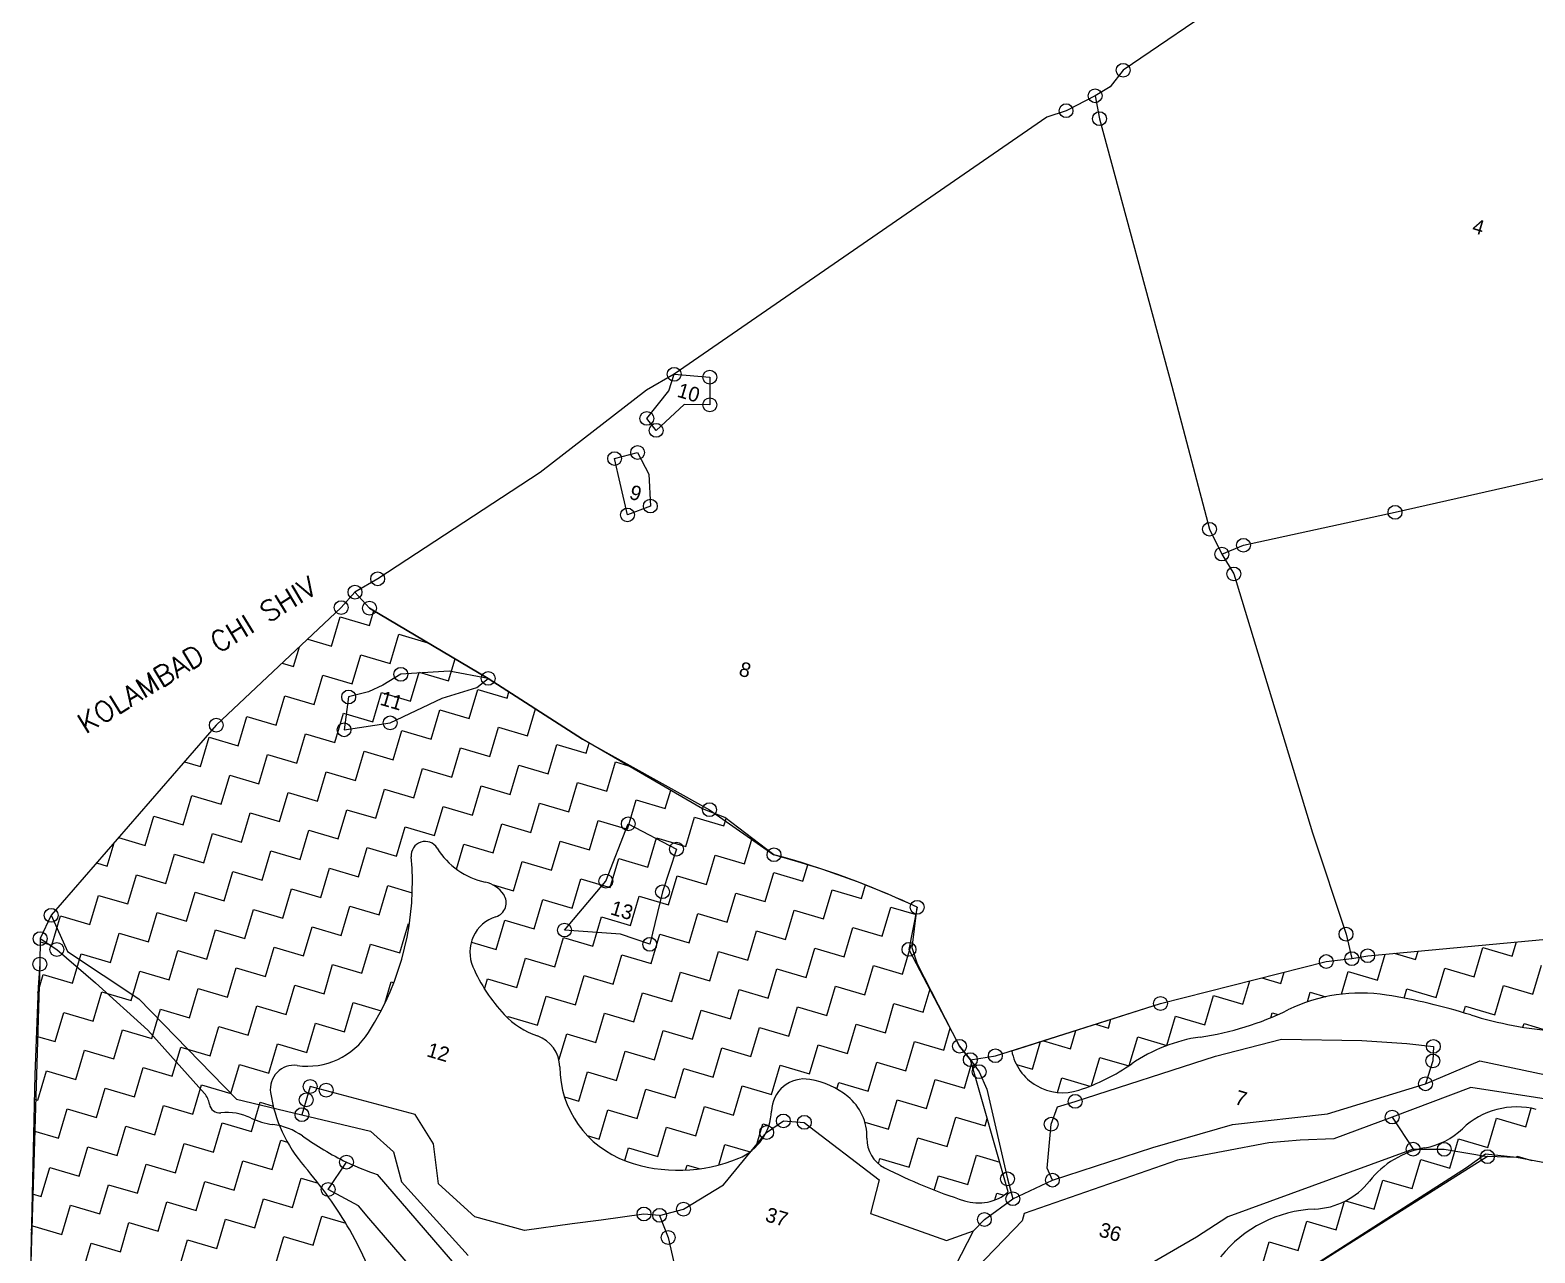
# Model space of a CAD drawing. Header units: metres. Extents: x 336276 to 340650, y 1777300 to 1780712.
# Drawn here: x 337047 to 338008, y 1778746 to 1779527 of the extents above; entities that cross this region are included whole.
import ezdxf
from ezdxf.enums import TextEntityAlignment as Align

# ---------------------------------------------------------------- set-up
doc = ezdxf.new("R2010")
doc.units = ezdxf.units.M
for name, color, linetype in [('POLY_HATCH', 12, 'Continuous'), ('POLY_PARCEL', 6, 'Continuous'), ('POLY_WATER', 4, 'Continuous'), ('TEXT_MAPOUT', 7, 'Continuous'), ('TEXT_PARCEL', 7, 'Continuous'), ('V_BOUND_LINE', 7, 'Continuous')]:
    doc.layers.add(name, color=color, linetype=linetype)
doc.styles.get("Standard").update_dxf_attribs({"font": 'simplex.shx'})
doc.styles.add('TEXT_MAP', font='', dxfattribs={"height": 0.25})
doc.styles.get('TEXT_MAP').set_extended_font_data('Kruti Dev 050')

msp = doc.modelspace()

# ---------------------------------------------------------------- linework, layer by layer
for centre in [(337745.34, 1779501.33), (337727.44, 1779485.06), (337708.92, 1779475.52), (337730.24, 1779470.42), (337458.68, 1779307.21), (337481.41, 1779305.41), (337481.48, 1779287.74), (337441.21, 1779279.06), (337447.19, 1779271.41), (337435.35, 1779257.26), (337420.65, 1779253.37), (337443.49, 1779223.08), (337918.96, 1779219.09), (337428.85, 1779217.41), (337800.54, 1779208.26), (337808.35, 1779192.42), (337822.15, 1779198.05), (337269.38, 1779176.66), (337816.05, 1779179.74), (337254.9, 1779168.06), (337246.1, 1779158.24), (337264.18, 1779157.9), (337284.14, 1779115.64), (337339.97, 1779113.05), (337250.84, 1779101.17), (337277.34, 1779084.61), (337166.32, 1779083.19), (337247.92, 1779080.25), (337481.25, 1779029.21), (337429.38, 1779020.2), (337460.21, 1779004.05), (337522.43, 1779000.45), (337415.03, 1778983.61), (337451.28, 1778976.83), (337060.93, 1778961.77), (337613.87, 1778966.88), (337388.63, 1778952.34), (337887.66, 1778949.76), (337053.9, 1778946.86), (337443.09, 1778943.25), (337053.67, 1778930.59), (337064.51, 1778939.95), (337608.62, 1778940.02), (337875.05, 1778932.22), (337891.35, 1778934.1), (337901.5, 1778935.96), (337769.21, 1778905.42), (337640.93, 1778878.14), (337943.43, 1778878.06), (337647.81, 1778869.59), (337663.76, 1778872.1), (337943.13, 1778868.78), (337653.48, 1778861.91), (337938.42, 1778854.22), (337226.24, 1778852.46), (337236.49, 1778850.13), (337221.02, 1778834.46), (337223.77, 1778843.93), (337714.73, 1778842.97), (337528.4, 1778830.48), (337541.8, 1778829.57), (337699.4, 1778828.37), (337917.16, 1778832.94), (337517.74, 1778823.06), (337930.49, 1778812.45), (337950.39, 1778812.37), (337977.94, 1778807.66), (337249.5, 1778804.19), (337237.77, 1778786.67), (337671.53, 1778793.45), (337700.18, 1778792.7), (337674.92, 1778780.8), (337439.41, 1778771.04), (337449.39, 1778770.2), (337464.67, 1778774.14), (337656.77, 1778767.55), (337454.86, 1778756.04)]:
    msp.add_circle(centre, 4.42)
at = {"layer": 'POLY_HATCH'}
for p, q in [((337254.9, 1779168.06), (337246.1, 1779158.24)), ((337264.18, 1779157.9), (337254.9, 1779168.06)), ((337246.1, 1779158.24), (337166.32, 1779083.19)), ((337339.97, 1779113.05), (337264.18, 1779157.9)), ((337400.18, 1779074.25), (337339.97, 1779113.05)), ((337166.32, 1779083.19), (337060.93, 1778961.77)), ((337476.83, 1779029.86), (337400.18, 1779074.25)), ((337491.08, 1779024.2), (337476.83, 1779029.86)), ((337522.43, 1779000.45), (337491.08, 1779024.2)), ((337537.74, 1778995.92), (337522.43, 1779000.45)), ((337610.58, 1778941.09), (337613.87, 1778966.88)), ((337060.93, 1778961.77), (337053.9, 1778946.86)), ((337053.9, 1778946.86), (337053.67, 1778930.59)), ((337901.5, 1778935.96), (338051.94, 1778950.02)), ((337614.01, 1778930.67), (337610.58, 1778941.09)), ((337891.35, 1778934.1), (337901.5, 1778935.96)), ((337053.67, 1778930.59), (337052.59, 1778915.88)), ((337640.93, 1778878.14), (337614.01, 1778930.67)), ((337769.21, 1778905.42), (337875.05, 1778932.22)), ((337875.05, 1778932.22), (337891.35, 1778934.1)), ((337052.59, 1778915.88), (337050.4, 1778859.88)), ((337674.19, 1778875.27), (337769.21, 1778905.42)), ((337647.81, 1778869.59), (337640.93, 1778878.14)), ((337672.03, 1778785.1), (337647.81, 1778869.59)), ((337050.4, 1778859.88), (337047.45, 1778726.15)), ((337964.58, 1778800.5), (337824.85, 1778711.19)), ((337976.69, 1778809.33), (337964.58, 1778800.5)), ((337996.5, 1778807.11), (337976.69, 1778809.33)), ((338021.1, 1778802.37), (337996.5, 1778807.11))]:
    msp.add_line(p, q, dxfattribs=at)
at = {"layer": 'POLY_HATCH', "linetype": 'Continuous'}
for p, q in [((337264.11, 1779146.85), (337266.9, 1779156.29)), ((337239.89, 1779133.69), (337245.42, 1779152.38)), ((337245.42, 1779152.38), (337264.11, 1779146.85)), ((337224.76, 1779138.17), (337239.89, 1779133.69)), ((337277.26, 1779122.63), (337282.79, 1779141.32)), ((337282.79, 1779141.32), (337301.47, 1779135.78)), ((337215.68, 1779120.54), (337219.41, 1779133.13)), ((337253.05, 1779109.48), (337258.58, 1779128.16)), ((337258.58, 1779128.16), (337277.26, 1779122.63)), ((337301.47, 1779135.78), (337301.49, 1779135.83)), ((337208.33, 1779122.72), (337215.68, 1779120.54)), ((337314.63, 1779111.57), (337318.78, 1779125.59)), ((337228.83, 1779096.33), (337234.36, 1779115.01)), ((337234.36, 1779115.01), (337253.05, 1779109.48)), ((337290.41, 1779098.42), (337295.94, 1779117.1)), ((337295.94, 1779117.1), (337314.63, 1779111.57)), ((337204.62, 1779083.17), (337210.15, 1779101.86)), ((337210.15, 1779101.86), (337228.83, 1779096.33)), ((337266.2, 1779085.27), (337271.73, 1779103.95)), ((337271.73, 1779103.95), (337290.41, 1779098.42)), ((337327.78, 1779087.36), (337333.31, 1779106.04)), ((337333.31, 1779106.04), (337351.99, 1779100.51)), ((337351.99, 1779100.51), (337353.18, 1779104.53)), ((337180.41, 1779070.02), (337185.94, 1779088.71)), ((337185.94, 1779088.71), (337204.62, 1779083.17)), ((337241.99, 1779072.11), (337247.52, 1779090.8)), ((337247.52, 1779090.8), (337266.2, 1779085.27)), ((337303.56, 1779074.21), (337309.1, 1779092.89)), ((337309.1, 1779092.89), (337327.78, 1779087.36)), ((337365.14, 1779076.3), (337370.25, 1779093.54)), ((337279.35, 1779061.05), (337284.88, 1779079.74)), ((337284.88, 1779079.74), (337303.56, 1779074.21)), ((337340.93, 1779063.15), (337346.46, 1779081.83)), ((337346.46, 1779081.83), (337365.14, 1779076.3)), ((337156.19, 1779056.87), (337161.72, 1779075.55)), ((337161.72, 1779075.55), (337180.41, 1779070.02)), ((337217.77, 1779058.96), (337223.3, 1779077.64)), ((337223.3, 1779077.64), (337241.99, 1779072.11)), ((337378.3, 1779052.08), (337383.83, 1779070.77)), ((337383.83, 1779070.77), (337402.51, 1779065.24)), ((337402.51, 1779065.24), (337404.45, 1779071.78)), ((337146.07, 1779059.87), (337156.19, 1779056.87)), ((337193.56, 1779045.81), (337199.09, 1779064.49)), ((337199.09, 1779064.49), (337217.77, 1779058.96)), ((337255.14, 1779047.9), (337260.67, 1779066.58)), ((337260.67, 1779066.58), (337279.35, 1779061.05)), ((337316.72, 1779049.99), (337322.25, 1779068.68)), ((337322.25, 1779068.68), (337340.93, 1779063.15)), ((337169.35, 1779032.66), (337174.88, 1779051.34)), ((337174.88, 1779051.34), (337193.56, 1779045.81)), ((337230.93, 1779034.75), (337236.46, 1779053.43)), ((337236.46, 1779053.43), (337255.14, 1779047.9)), ((337292.5, 1779036.84), (337298.03, 1779055.52)), ((337298.03, 1779055.52), (337316.72, 1779049.99)), ((337354.08, 1779038.93), (337359.61, 1779057.61)), ((337359.61, 1779057.61), (337378.3, 1779052.08)), ((337415.66, 1779041.02), (337421.19, 1779059.71)), ((337421.19, 1779059.71), (337429.58, 1779057.22)), ((337268.29, 1779023.69), (337273.82, 1779042.37)), ((337273.82, 1779042.37), (337292.5, 1779036.84)), ((337329.87, 1779025.78), (337335.4, 1779044.46)), ((337335.4, 1779044.46), (337354.08, 1779038.93)), ((337391.45, 1779027.87), (337396.98, 1779046.55)), ((337396.98, 1779046.55), (337415.66, 1779041.02)), ((337453.03, 1779029.96), (337456.48, 1779041.64)), ((337145.13, 1779019.5), (337150.66, 1779038.19)), ((337150.66, 1779038.19), (337169.35, 1779032.66)), ((337206.71, 1779021.6), (337212.24, 1779040.28)), ((337212.24, 1779040.28), (337230.93, 1779034.75)), ((337305.66, 1779012.63), (337311.19, 1779031.31)), ((337311.19, 1779031.31), (337329.87, 1779025.78)), ((337367.24, 1779014.72), (337372.77, 1779033.4)), ((337372.77, 1779033.4), (337391.45, 1779027.87)), ((337428.81, 1779016.81), (337434.34, 1779035.49)), ((337434.34, 1779035.49), (337453.03, 1779029.96)), ((337120.92, 1779006.35), (337126.45, 1779025.03)), ((337126.45, 1779025.03), (337145.13, 1779019.5)), ((337182.5, 1779008.44), (337188.03, 1779027.13)), ((337188.03, 1779027.13), (337206.71, 1779021.6)), ((337244.08, 1779010.54), (337249.61, 1779029.22)), ((337249.61, 1779029.22), (337268.29, 1779023.69)), ((337404.6, 1779003.66), (337410.13, 1779022.34)), ((337410.13, 1779022.34), (337428.81, 1779016.81)), ((337466.18, 1779005.75), (337471.71, 1779024.43)), ((337471.71, 1779024.43), (337490.39, 1779018.9)), ((337490.39, 1779018.9), (337491.8, 1779023.65)), ((337158.29, 1778995.29), (337163.82, 1779013.97)), ((337163.82, 1779013.97), (337182.5, 1779008.44)), ((337219.86, 1778997.38), (337225.39, 1779016.07)), ((337225.39, 1779016.07), (337244.08, 1779010.54)), ((337281.44, 1778999.47), (337286.97, 1779018.16)), ((337286.97, 1779018.16), (337305.66, 1779012.63)), ((337343.02, 1779001.57), (337348.55, 1779020.25)), ((337348.55, 1779020.25), (337367.24, 1779014.72)), ((337096.71, 1778993.2), (337101.1, 1779008.05)), ((337103.98, 1779011.37), (337120.92, 1779006.35)), ((337195.65, 1778984.23), (337201.18, 1779002.91)), ((337201.18, 1779002.91), (337219.86, 1778997.38)), ((337257.23, 1778986.32), (337262.76, 1779005.01)), ((337262.76, 1779005.01), (337281.44, 1778999.47)), ((337319.65, 1778991.25), (337324.34, 1779007.1)), ((337324.34, 1779007.1), (337343.02, 1779001.57)), ((337380.39, 1778990.51), (337385.92, 1779009.19)), ((337385.92, 1779009.19), (337404.6, 1779003.66)), ((337441.97, 1778992.6), (337447.5, 1779011.28)), ((337447.5, 1779011.28), (337466.18, 1779005.75)), ((337503.55, 1778994.69), (337508.4, 1779011.08)), ((337089.95, 1778995.2), (337096.71, 1778993.2)), ((337134.07, 1778982.14), (337139.6, 1779000.82)), ((337139.6, 1779000.82), (337158.29, 1778995.29)), ((337356.17, 1778977.35), (337361.7, 1778996.04)), ((337361.7, 1778996.04), (337380.39, 1778990.51)), ((337417.75, 1778979.44), (337423.28, 1778998.13)), ((337423.28, 1778998.13), (337441.97, 1778992.6)), ((337479.33, 1778981.54), (337484.86, 1779000.22)), ((337484.86, 1779000.22), (337503.55, 1778994.69)), ((337540.91, 1778983.63), (337543.99, 1778994.03)), ((337109.86, 1778968.99), (337115.39, 1778987.67)), ((337115.39, 1778987.67), (337134.07, 1778982.14)), ((337171.44, 1778971.08), (337176.97, 1778989.76)), ((337176.97, 1778989.76), (337195.65, 1778984.23)), ((337233.02, 1778973.17), (337238.55, 1778991.85)), ((337238.55, 1778991.85), (337257.23, 1778986.32)), ((337393.54, 1778966.29), (337399.07, 1778984.98)), ((337399.07, 1778984.98), (337417.75, 1778979.44)), ((337455.12, 1778968.38), (337460.65, 1778987.07)), ((337460.65, 1778987.07), (337479.33, 1778981.54)), ((337516.7, 1778970.48), (337522.23, 1778989.16)), ((337522.23, 1778989.16), (337540.91, 1778983.63)), ((337085.65, 1778955.83), (337091.18, 1778974.52)), ((337091.18, 1778974.52), (337109.86, 1778968.99)), ((337147.22, 1778957.93), (337152.76, 1778976.61)), ((337152.76, 1778976.61), (337171.44, 1778971.08)), ((337208.8, 1778960.02), (337214.33, 1778978.7)), ((337214.33, 1778978.7), (337233.02, 1778973.17)), ((337270.38, 1778962.11), (337275.91, 1778980.79)), ((337275.91, 1778980.79), (337291.48, 1778976.18)), ((337342.5, 1778981.4), (337356.17, 1778977.35)), ((337430.91, 1778955.23), (337436.44, 1778973.91)), ((337436.44, 1778973.91), (337455.12, 1778968.38)), ((337492.48, 1778957.32), (337498.01, 1778976.01)), ((337498.01, 1778976.01), (337516.7, 1778970.48)), ((337554.06, 1778959.42), (337559.59, 1778978.1)), ((337559.59, 1778978.1), (337578.28, 1778972.57)), ((337578.28, 1778972.57), (337580.81, 1778981.14)), ((337184.59, 1778946.86), (337190.12, 1778965.55)), ((337190.12, 1778965.55), (337208.8, 1778960.02)), ((337246.17, 1778948.96), (337251.7, 1778967.64)), ((337251.7, 1778967.64), (337270.38, 1778962.11)), ((337369.33, 1778953.14), (337374.86, 1778971.82)), ((337374.86, 1778971.82), (337393.54, 1778966.29)), ((337529.85, 1778946.26), (337535.38, 1778964.95)), ((337535.38, 1778964.95), (337554.06, 1778959.42)), ((337591.43, 1778948.35), (337596.96, 1778967.04)), ((337596.96, 1778967.04), (337613.27, 1778962.21)), ((337061.43, 1778942.68), (337066.96, 1778961.36)), ((337066.96, 1778961.36), (337085.65, 1778955.83)), ((337123.01, 1778944.77), (337128.54, 1778963.46)), ((337128.54, 1778963.46), (337147.22, 1778957.93)), ((337221.96, 1778935.8), (337227.49, 1778954.49)), ((337227.49, 1778954.49), (337246.17, 1778948.96)), ((337283.53, 1778937.9), (337289.07, 1778956.58)), ((337289.07, 1778956.58), (337289.65, 1778956.41)), ((337345.11, 1778939.99), (337350.64, 1778958.67)), ((337350.64, 1778958.67), (337369.33, 1778953.14)), ((337406.69, 1778942.08), (337412.22, 1778960.76)), ((337412.22, 1778960.76), (337430.91, 1778955.23)), ((337468.27, 1778944.17), (337473.8, 1778962.85)), ((337473.8, 1778962.85), (337492.48, 1778957.32)), ((337053.88, 1778944.92), (337061.43, 1778942.68)), ((337098.8, 1778931.62), (337104.33, 1778950.3)), ((337104.33, 1778950.3), (337123.01, 1778944.77)), ((337160.38, 1778933.71), (337165.91, 1778952.4)), ((337165.91, 1778952.4), (337184.59, 1778946.86)), ((337329.19, 1778944.7), (337345.11, 1778939.99)), ((337382.48, 1778928.93), (337388.01, 1778947.61)), ((337388.01, 1778947.61), (337406.69, 1778942.08)), ((337444.06, 1778931.02), (337449.59, 1778949.7)), ((337449.59, 1778949.7), (337468.27, 1778944.17)), ((337505.64, 1778933.11), (337511.17, 1778951.79)), ((337511.17, 1778951.79), (337529.85, 1778946.26)), ((337567.22, 1778935.2), (337572.75, 1778953.88)), ((337572.75, 1778953.88), (337591.43, 1778948.35)), ((337993.68, 1778935.58), (337996.42, 1778944.83)), ((337074.59, 1778918.47), (337080.12, 1778937.15)), ((337080.12, 1778937.15), (337098.8, 1778931.62)), ((337136.16, 1778920.56), (337141.69, 1778939.24)), ((337141.69, 1778939.24), (337160.38, 1778933.71)), ((337197.74, 1778922.65), (337203.27, 1778941.33)), ((337203.27, 1778941.33), (337221.96, 1778935.8)), ((337259.32, 1778924.74), (337264.85, 1778943.43)), ((337264.85, 1778943.43), (337283.53, 1778937.9)), ((337419.84, 1778917.87), (337425.38, 1778936.55)), ((337425.38, 1778936.55), (337444.06, 1778931.02)), ((337481.42, 1778919.96), (337486.95, 1778938.64)), ((337486.95, 1778938.64), (337505.64, 1778933.11)), ((337543, 1778922.05), (337548.53, 1778940.73)), ((337548.53, 1778940.73), (337567.22, 1778935.2)), ((337604.58, 1778924.14), (337610.11, 1778942.82)), ((337610.11, 1778942.82), (337610.78, 1778942.63)), ((337907.76, 1778920.31), (337912.7, 1778937.01)), ((337918.32, 1778937.53), (337932.01, 1778933.48)), ((337932.01, 1778933.48), (337933.63, 1778938.96)), ((337969.43, 1778922.41), (337974.97, 1778941.11)), ((337974.97, 1778941.11), (337993.68, 1778935.58)), ((337111.95, 1778907.41), (337117.48, 1778926.09)), ((337117.48, 1778926.09), (337136.16, 1778920.56)), ((337173.53, 1778909.5), (337179.06, 1778928.18)), ((337179.06, 1778928.18), (337197.74, 1778922.65)), ((337235.11, 1778911.59), (337240.64, 1778930.27)), ((337240.64, 1778930.27), (337259.32, 1778924.74)), ((337358.27, 1778915.77), (337363.8, 1778934.46)), ((337363.8, 1778934.46), (337382.48, 1778928.93)), ((337457.21, 1778906.81), (337462.74, 1778925.49)), ((337462.74, 1778925.49), (337481.42, 1778919.96)), ((337518.79, 1778908.9), (337524.32, 1778927.58)), ((337524.32, 1778927.58), (337543, 1778922.05)), ((337580.37, 1778910.99), (337585.9, 1778929.67)), ((337585.9, 1778929.67), (337604.58, 1778924.14)), ((337846.1, 1778918.22), (337848.23, 1778925.43)), ((337884.78, 1778911.42), (337889.05, 1778925.85)), ((337889.05, 1778925.85), (337907.76, 1778920.31)), ((337945.18, 1778909.23), (337950.72, 1778927.94)), ((337950.72, 1778927.94), (337969.43, 1778922.41)), ((338006.85, 1778911.33), (338012.39, 1778930.04)), ((337052.45, 1778912.33), (337055.9, 1778924)), ((337055.9, 1778924), (337074.59, 1778918.47)), ((337210.9, 1778898.44), (337216.43, 1778917.12)), ((337216.43, 1778917.12), (337235.11, 1778911.59)), ((337273.96, 1778905.54), (337278, 1778919.21)), ((337278, 1778919.21), (337279.68, 1778918.72)), ((337337.63, 1778914.7), (337339.58, 1778921.3)), ((337339.58, 1778921.3), (337358.27, 1778915.77)), ((337395.63, 1778904.71), (337401.16, 1778923.4)), ((337401.16, 1778923.4), (337419.84, 1778917.87)), ((337556.15, 1778897.84), (337561.69, 1778916.52)), ((337561.69, 1778916.52), (337580.37, 1778910.99)), ((337821.85, 1778905.04), (337826.23, 1778919.86)), ((337833.95, 1778921.81), (337846.1, 1778918.22)), ((337982.6, 1778898.16), (337988.14, 1778916.87)), ((337988.14, 1778916.87), (338006.85, 1778911.33)), ((337087.74, 1778894.26), (337093.27, 1778912.94)), ((337093.27, 1778912.94), (337111.95, 1778907.41)), ((337149.32, 1778896.35), (337154.85, 1778915.03)), ((337154.85, 1778915.03), (337173.53, 1778909.5)), ((337371.42, 1778891.56), (337376.95, 1778910.24)), ((337376.95, 1778910.24), (337395.63, 1778904.71)), ((337433, 1778893.65), (337438.53, 1778912.34)), ((337438.53, 1778912.34), (337457.21, 1778906.81)), ((337494.58, 1778895.74), (337500.11, 1778914.43)), ((337500.11, 1778914.43), (337518.79, 1778908.9)), ((337617.73, 1778899.93), (337622.14, 1778914.81)), ((337797.6, 1778891.87), (337803.14, 1778910.58)), ((337803.14, 1778910.58), (337821.85, 1778905.04)), ((337862.97, 1778906.49), (337864.8, 1778912.68)), ((337864.8, 1778912.68), (337874.7, 1778909.75)), ((337924.72, 1778908.86), (337926.47, 1778914.77)), ((337926.47, 1778914.77), (337945.18, 1778909.23)), ((337063.52, 1778881.1), (337069.05, 1778899.79)), ((337069.05, 1778899.79), (337087.74, 1778894.26)), ((337125.1, 1778883.19), (337130.63, 1778901.88)), ((337130.63, 1778901.88), (337149.32, 1778896.35)), ((337186.68, 1778885.29), (337192.21, 1778903.97)), ((337192.21, 1778903.97), (337210.9, 1778898.44)), ((337248.26, 1778887.38), (337253.79, 1778906.06)), ((337253.79, 1778906.06), (337271.58, 1778900.8)), ((337352.46, 1778896.18), (337352.74, 1778897.09)), ((337352.74, 1778897.09), (337371.42, 1778891.56)), ((337408.78, 1778880.5), (337414.31, 1778899.18)), ((337414.31, 1778899.18), (337433, 1778893.65)), ((337470.36, 1778882.59), (337475.89, 1778901.28)), ((337475.89, 1778901.28), (337494.58, 1778895.74)), ((337531.94, 1778884.68), (337537.47, 1778903.37)), ((337537.47, 1778903.37), (337556.15, 1778897.84)), ((337593.52, 1778886.78), (337599.05, 1778905.46)), ((337599.05, 1778905.46), (337617.73, 1778899.93)), ((337773.35, 1778878.7), (337778.89, 1778897.41)), ((337778.89, 1778897.41), (337797.6, 1778891.87)), ((337839.64, 1778896.41), (337840.56, 1778899.51)), ((337840.56, 1778899.51), (337844.29, 1778898.4)), ((337962.67, 1778899.59), (337963.89, 1778903.7)), ((337963.89, 1778903.7), (337982.6, 1778898.16)), ((337100.89, 1778870.04), (337106.42, 1778888.72)), ((337106.42, 1778888.72), (337125.1, 1778883.19)), ((337162.47, 1778872.13), (337168, 1778890.82)), ((337168, 1778890.82), (337186.68, 1778885.29)), ((337224.05, 1778874.23), (337229.58, 1778892.91)), ((337229.58, 1778892.91), (337248.26, 1778887.38)), ((337446.15, 1778869.44), (337451.68, 1778888.12)), ((337451.68, 1778888.12), (337470.36, 1778882.59)), ((337507.73, 1778871.53), (337513.26, 1778890.21)), ((337513.26, 1778890.21), (337531.94, 1778884.68)), ((337569.31, 1778873.62), (337574.84, 1778892.31)), ((337574.84, 1778892.31), (337593.52, 1778886.78)), ((337630.89, 1778875.71), (337635.02, 1778889.68)), ((337711.69, 1778876.61), (337715.13, 1778888.26)), ((337727.65, 1778892.23), (337735.93, 1778889.78)), ((337735.93, 1778889.78), (337737.59, 1778895.38)), ((338000.63, 1778890.32), (338001.31, 1778892.62)), ((338001.31, 1778892.62), (338015.49, 1778888.42)), ((337051.37, 1778884.7), (337063.52, 1778881.1)), ((337138.26, 1778858.98), (337143.79, 1778877.66)), ((337143.79, 1778877.66), (337162.47, 1778872.13)), ((337199.83, 1778861.07), (337205.37, 1778879.76)), ((337205.37, 1778879.76), (337224.05, 1778874.23)), ((337385.14, 1778869.28), (337390.1, 1778886.03)), ((337390.1, 1778886.03), (337408.78, 1778880.5)), ((337545.09, 1778860.47), (337550.62, 1778879.15)), ((337550.62, 1778879.15), (337569.31, 1778873.62)), ((337606.67, 1778862.56), (337612.2, 1778881.25)), ((337612.2, 1778881.25), (337630.89, 1778875.71)), ((337687.44, 1778863.44), (337692.68, 1778881.13)), ((337694.47, 1778881.7), (337711.69, 1778876.61)), ((337749.17, 1778865.77), (337754.64, 1778884.24)), ((337754.64, 1778884.24), (337773.35, 1778878.7)), ((337076.68, 1778856.89), (337082.21, 1778875.57)), ((337082.21, 1778875.57), (337100.89, 1778870.04)), ((337421.94, 1778856.29), (337427.47, 1778874.97)), ((337427.47, 1778874.97), (337446.15, 1778869.44)), ((337483.52, 1778858.38), (337489.05, 1778877.06)), ((337489.05, 1778877.06), (337507.73, 1778871.53)), ((337582.46, 1778849.41), (337587.99, 1778868.09)), ((337587.99, 1778868.09), (337606.67, 1778862.56)), ((337725.05, 1778853.02), (337730.4, 1778871.07)), ((337730.4, 1778871.07), (337748.91, 1778865.59)), ((337052.46, 1778843.74), (337057.99, 1778862.42)), ((337057.99, 1778862.42), (337076.68, 1778856.89)), ((337114.04, 1778845.83), (337119.57, 1778864.51)), ((337119.57, 1778864.51), (337138.26, 1778858.98)), ((337175.62, 1778847.92), (337181.15, 1778866.6)), ((337181.15, 1778866.6), (337199.83, 1778861.07)), ((337397.72, 1778843.13), (337403.25, 1778861.82)), ((337403.25, 1778861.82), (337421.94, 1778856.29)), ((337459.3, 1778845.23), (337464.83, 1778863.91)), ((337464.83, 1778863.91), (337483.52, 1778858.38)), ((337520.88, 1778847.32), (337526.41, 1778866)), ((337526.41, 1778866), (337545.09, 1778860.47)), ((337644.04, 1778851.5), (337648.59, 1778866.88)), ((337677.24, 1778866.45), (337687.44, 1778863.44)), ((337089.83, 1778832.68), (337095.36, 1778851.36)), ((337095.36, 1778851.36), (337114.04, 1778845.83)), ((337151.41, 1778834.77), (337156.94, 1778853.45)), ((337156.94, 1778853.45), (337175.62, 1778847.92)), ((337435.09, 1778832.07), (337440.62, 1778850.76)), ((337440.62, 1778850.76), (337459.3, 1778845.23)), ((337496.67, 1778834.17), (337502.2, 1778852.85)), ((337502.2, 1778852.85), (337520.88, 1778847.32)), ((337562.58, 1778850.91), (337563.78, 1778854.94)), ((337563.78, 1778854.94), (337582.46, 1778849.41)), ((337619.83, 1778838.35), (337625.36, 1778857.03)), ((337625.36, 1778857.03), (337644.04, 1778851.5)), ((337703.4, 1778848.62), (337706.15, 1778857.9)), ((337706.15, 1778857.9), (337724.01, 1778852.61)), ((337050.06, 1778844.45), (337052.46, 1778843.74)), ((337127.2, 1778821.62), (337132.73, 1778840.3)), ((337132.73, 1778840.3), (337151.41, 1778834.77)), ((337188.77, 1778823.71), (337194.3, 1778842.39)), ((337194.3, 1778842.39), (337202.69, 1778839.91)), ((337388.67, 1778845.81), (337397.72, 1778843.13)), ((337472.45, 1778821.01), (337477.99, 1778839.7)), ((337477.99, 1778839.7), (337496.67, 1778834.17)), ((337595.61, 1778825.2), (337601.14, 1778843.88)), ((337601.14, 1778843.88), (337619.83, 1778838.35)), ((337065.62, 1778819.52), (337071.15, 1778838.21)), ((337071.15, 1778838.21), (337089.83, 1778832.68)), ((337164.56, 1778810.55), (337170.09, 1778829.24)), ((337170.09, 1778829.24), (337188.77, 1778823.71)), ((337410.88, 1778818.92), (337416.41, 1778837.6)), ((337416.41, 1778837.6), (337435.09, 1778832.07)), ((337580.49, 1778829.67), (337595.61, 1778825.2)), ((337632.98, 1778814.14), (337638.51, 1778832.82)), ((337638.51, 1778832.82), (337657.19, 1778827.29)), ((337657.19, 1778827.29), (337658.59, 1778832.01)), ((337978.24, 1778813.53), (337983.77, 1778832.22)), ((337983.77, 1778832.22), (338002.45, 1778826.69)), ((338002.45, 1778826.69), (338005.96, 1778838.55)), ((337049.62, 1778824.26), (337065.62, 1778819.52)), ((337102.98, 1778808.46), (337108.51, 1778827.15)), ((337108.51, 1778827.15), (337127.2, 1778821.62)), ((337403.18, 1778821.2), (337410.88, 1778818.92)), ((337448.24, 1778807.86), (337453.77, 1778826.54)), ((337453.77, 1778826.54), (337472.45, 1778821.01)), ((337511.06, 1778814.15), (337515.35, 1778828.64)), ((337515.35, 1778828.64), (337519.14, 1778827.51)), ((337608.76, 1778800.98), (337614.3, 1778819.67)), ((337614.3, 1778819.67), (337632.98, 1778814.14)), ((337078.77, 1778795.31), (337084.3, 1778813.99)), ((337084.3, 1778813.99), (337102.98, 1778808.46)), ((337140.35, 1778797.4), (337145.88, 1778816.09)), ((337145.88, 1778816.09), (337164.56, 1778810.55)), ((337201.93, 1778799.49), (337207.46, 1778818.18)), ((337207.46, 1778818.18), (337211.77, 1778816.9)), ((337427.13, 1778805.2), (337429.56, 1778813.39)), ((337429.56, 1778813.39), (337448.24, 1778807.86)), ((337487.23, 1778802.27), (337491.14, 1778815.48)), ((337491.14, 1778815.48), (337507.16, 1778810.74)), ((337954.02, 1778800.38), (337959.55, 1778819.06)), ((337959.55, 1778819.06), (337978.24, 1778813.53)), ((337054.56, 1778782.16), (337060.09, 1778800.84)), ((337060.09, 1778800.84), (337078.77, 1778795.31)), ((337116.13, 1778784.25), (337121.66, 1778802.93)), ((337121.66, 1778802.93), (337140.35, 1778797.4)), ((337177.71, 1778786.34), (337183.24, 1778805.02)), ((337183.24, 1778805.02), (337201.93, 1778799.49)), ((337465.94, 1778799.02), (337466.92, 1778802.33)), ((337466.92, 1778802.33), (337475.27, 1778799.86)), ((337589.09, 1778803.16), (337590.08, 1778806.51)), ((337590.08, 1778806.51), (337608.76, 1778800.98)), ((337646.13, 1778789.92), (337651.66, 1778808.61)), ((337651.66, 1778808.61), (337666.56, 1778804.2)), ((337929.81, 1778787.23), (337935.34, 1778805.91)), ((337935.34, 1778805.91), (337954.02, 1778800.38)), ((337996.65, 1778807.09), (337996.92, 1778808)), ((337996.92, 1778808), (338006.34, 1778805.21)), ((337153.5, 1778773.19), (337159.03, 1778791.87)), ((337159.03, 1778791.87), (337177.71, 1778786.34)), ((337215.08, 1778775.28), (337220.61, 1778793.96)), ((337220.61, 1778793.96), (337231.34, 1778790.79)), ((337624.75, 1778786.35), (337627.45, 1778795.45)), ((337627.45, 1778795.45), (337646.13, 1778789.92)), ((337905.6, 1778774.08), (337911.13, 1778792.76)), ((337911.13, 1778792.76), (337929.81, 1778787.23)), ((337048.73, 1778783.88), (337054.56, 1778782.16)), ((337091.92, 1778771.1), (337097.45, 1778789.78)), ((337097.45, 1778789.78), (337116.13, 1778784.25)), ((337663.54, 1778780.1), (337664.81, 1778784.39)), ((337664.81, 1778784.39), (337669.31, 1778783.06)), ((337067.71, 1778757.95), (337073.24, 1778776.63)), ((337073.24, 1778776.63), (337091.92, 1778771.1)), ((337129.29, 1778760.04), (337134.82, 1778778.72)), ((337134.82, 1778778.72), (337153.5, 1778773.19)), ((337190.87, 1778762.13), (337196.4, 1778780.81)), ((337196.4, 1778780.81), (337215.08, 1778775.28)), ((337881.38, 1778760.92), (337886.78, 1778779.15)), ((337887.39, 1778779.47), (337905.6, 1778774.08)), ((337048.22, 1778760.74), (337049.03, 1778763.48)), ((337049.03, 1778763.48), (337067.71, 1778757.95)), ((337105.07, 1778746.88), (337110.6, 1778765.57)), ((337110.6, 1778765.57), (337129.29, 1778760.04)), ((337166.65, 1778748.98), (337172.18, 1778767.66)), ((337172.18, 1778767.66), (337190.87, 1778762.13)), ((337228.23, 1778751.07), (337233.76, 1778769.75)), ((337233.76, 1778769.75), (337248.96, 1778765.25)), ((337857.17, 1778747.77), (337862.7, 1778766.45)), ((337862.7, 1778766.45), (337881.38, 1778760.92)), ((337080.86, 1778733.73), (337086.39, 1778752.41)), ((337086.39, 1778752.41), (337105.07, 1778746.88)), ((337142.44, 1778735.82), (337147.97, 1778754.51)), ((337147.97, 1778754.51), (337166.65, 1778748.98)), ((337204.02, 1778737.92), (337209.55, 1778756.6)), ((337209.55, 1778756.6), (337228.23, 1778751.07)), ((337832.96, 1778734.62), (337838.49, 1778753.3)), ((337838.49, 1778753.3), (337857.17, 1778747.77))]:
    msp.add_line(p, q, dxfattribs=at)
at = {"layer": 'POLY_HATCH'}
for centre, radius, start, end in [((337299.72, 1778999.99), 8.93, 31.58723, 185.35348), ((337348.07, 1779029.72), 47.83, 211.58723, 257.9195), ((337114.38, 1778982.62), 177.21, 327.32859, 5.35348), ((337386.8, 1778485.99), 531.8, 64.72358, 73.51053), ((337334.08, 1778964.35), 19.02, 34.08975, 77.9195), ((337342.1, 1778969.78), 9.33, 287.4723, 34.08975), ((337352.03, 1778938.23), 23.75, 107.4723, 203.26935), ((337426.12, 1778970.09), 104.39, 203.26935, 223.34655), ((337896.96, 1778806.99), 105.14, 80.91689, 116.1536), ((337853.41, 1778534.59), 381, 72.60032, 80.91689), ((337388.72, 1778934.79), 52.97, 223.34655, 250.93249), ((337767.71, 1779070.19), 188.08, 278.18439, 296.1536), ((338037.96, 1779123.5), 236.15, 252.60032, 266.08587), ((337224.18, 1778912.21), 46.78, 262.37326, 327.32859), ((337364.52, 1778864.78), 21.1, 0.40496, 70.93249), ((337809.06, 1778782.69), 102.38, 98.18439, 124.65455), ((337706.73, 1778881.6), 33.15, 191.01122, 288.25544), ((337215.96, 1778850.83), 15.15, 82.37326, 188.44593), ((337450.01, 1778865.38), 64.39, 180.40496, 250.05654), ((337675.73, 1778975.57), 132.1, 288.25544, 304.65455), ((337293.08, 1778862.28), 93.12, 188.44593, 220.86717), ((337541.92, 1778836.1), 21.18, 80.76865, 178.09698), ((337537.04, 1778806.08), 51.59, 50.8785, 80.76865), ((337548.73, 1778820.46), 33.07, 358.32004, 50.8785), ((337996.73, 1778789), 50.4, 75.73321, 133.56988), ((337486.8, 1778837.94), 33.97, 292.71675, 358.09698), ((337929.56, 1778859.6), 47.05, 280.28647, 313.56988), ((337602.32, 1778818.88), 20.55, 178.32004, 242.91028), ((337948.35, 1778756.07), 58.17, 100.28647, 141.7335), ((337020.68, 1778626.59), 267.09, 30.18246, 40.86717), ((337461.76, 1778897.75), 98.82, 250.05654, 292.71675), ((337747.08, 1779101.89), 338.42, 242.91028, 252.26179), ((337865.68, 1778821.28), 47.11, 272.38035, 321.7335), ((337652.98, 1778807.72), 29.57, 252.26179, 310.1116), ((337871.01, 1778693.2), 81.08, 92.38035, 141.47601), ((337080.45, 1778661.35), 197.95, 356.72151, 30.18246)]:
    msp.add_arc(centre, radius, start, end, dxfattribs=at)
at = {"layer": 'POLY_PARCEL'}
for p, q in [((337727.44, 1779485.06), (337730.24, 1779470.42)), ((337730.24, 1779470.42), (337776.55, 1779299.63)), ((337455.26, 1779296.68), (337458.68, 1779307.21)), ((337458.68, 1779307.21), (337481.41, 1779305.41)), ((337481.41, 1779305.41), (337481.48, 1779287.74)), ((337441.21, 1779279.06), (337455.26, 1779296.68)), ((337776.55, 1779299.63), (337800.54, 1779208.26)), ((337465.03, 1779287.9), (337447.19, 1779271.41)), ((337481.48, 1779287.74), (337465.03, 1779287.9)), ((337447.19, 1779271.41), (337441.21, 1779279.06)), ((337420.65, 1779253.37), (337435.35, 1779257.26)), ((337424.23, 1779237.6), (337420.65, 1779253.37)), ((337435.35, 1779257.26), (337442.43, 1779243.39)), ((337918.96, 1779219.09), (338074.87, 1779254.49)), ((337442.43, 1779243.39), (337443.49, 1779223.08)), ((337428.85, 1779217.41), (337424.23, 1779237.6)), ((337443.49, 1779223.08), (337428.85, 1779217.41)), ((337822.15, 1779198.05), (337918.96, 1779219.09)), ((337800.54, 1779208.26), (337808.35, 1779192.42)), ((337808.35, 1779192.42), (337822.15, 1779198.05)), ((337808.35, 1779192.42), (337816.05, 1779179.74)), ((337816.05, 1779179.74), (337866.16, 1779014.38)), ((337254.9, 1779168.06), (337264.18, 1779157.9)), ((337264.18, 1779157.9), (337339.97, 1779113.05)), ((337314.98, 1779117.73), (337284.14, 1779115.64)), ((337339.97, 1779113.05), (337314.98, 1779117.73)), ((337272.59, 1779108.71), (337263.57, 1779104.48)), ((337284.14, 1779115.64), (337272.59, 1779108.71)), ((337332.63, 1779107.33), (337339.97, 1779113.05)), ((337339.97, 1779113.05), (337400.18, 1779074.25)), ((337250.84, 1779101.17), (337247.92, 1779080.25)), ((337263.57, 1779104.48), (337250.84, 1779101.17)), ((337277.34, 1779084.61), (337310.61, 1779100.47)), ((337310.61, 1779100.47), (337332.63, 1779107.33)), ((337247.92, 1779080.25), (337277.34, 1779084.61)), ((337400.18, 1779074.25), (337481.25, 1779029.21)), ((337481.25, 1779029.21), (337481.25, 1779029.21)), ((337481.25, 1779029.21), (337522.43, 1779000.45)), ((337415.03, 1778983.61), (337429.38, 1779020.2)), ((337429.38, 1779020.2), (337460.21, 1779004.05)), ((337866.16, 1779014.38), (337887.66, 1778949.76)), ((337460.21, 1779004.05), (337451.28, 1778976.83)), ((337522.43, 1779000.45), (337522.43, 1779000.45)), ((337388.63, 1778952.34), (337415.03, 1778983.61)), ((337451.28, 1778976.83), (337443.09, 1778943.25)), ((337613.87, 1778966.88), (337608.62, 1778940.02)), ((337424.33, 1778949.68), (337388.63, 1778952.34)), ((337443.09, 1778943.25), (337424.33, 1778949.68)), ((337887.66, 1778949.76), (337891.35, 1778934.1)), ((337901.5, 1778935.96), (338051.94, 1778950.02)), ((337608.62, 1778940.02), (337608.62, 1778940.02)), ((337608.62, 1778940.02), (337640.93, 1778878.14)), ((337891.35, 1778934.1), (337901.5, 1778935.96)), ((337769.21, 1778905.42), (337875.05, 1778932.22)), ((337875.05, 1778932.22), (337891.35, 1778934.1)), ((337663.76, 1778872.1), (337769.21, 1778905.42)), ((337640.93, 1778878.14), (337647.81, 1778869.59)), ((337804.4, 1778871.81), (337846.55, 1778882.71)), ((337846.55, 1778882.71), (337897.75, 1778881.82)), ((337897.75, 1778881.82), (337926.42, 1778879.83)), ((337926.42, 1778879.83), (337943.43, 1778878.06)), ((337943.43, 1778878.06), (337943.13, 1778868.78)), ((337647.81, 1778869.59), (337663.76, 1778872.1)), ((337647.81, 1778869.59), (337653.48, 1778861.91)), ((337714.73, 1778842.97), (337804.4, 1778871.81)), ((337943.13, 1778868.78), (337938.42, 1778854.22)), ((337653.48, 1778861.91), (337658.31, 1778850.71)), ((337226.24, 1778852.46), (337221.02, 1778834.46)), ((337293.22, 1778834.65), (337226.24, 1778852.46)), ((337226.24, 1778852.46), (337226.24, 1778852.46)), ((337226.24, 1778852.46), (337226.24, 1778852.46)), ((337658.31, 1778850.71), (337671.53, 1778793.45)), ((337699.4, 1778828.37), (337703.47, 1778839.38)), ((337703.47, 1778839.38), (337714.73, 1778842.97)), ((337305.01, 1778815.93), (337293.22, 1778834.65)), ((337517.74, 1778823.06), (337528.4, 1778830.48)), ((337528.4, 1778830.48), (337541.8, 1778829.57)), ((337541.8, 1778829.57), (337589.63, 1778792.97)), ((337917.16, 1778832.94), (337930.49, 1778812.45)), ((337490.13, 1778789.65), (337517.74, 1778823.06)), ((337696.78, 1778800.23), (337699.4, 1778828.37)), ((337308.29, 1778790.24), (337305.01, 1778815.93)), ((337930.49, 1778812.45), (337812.29, 1778769.16)), ((337930.49, 1778812.45), (337950.39, 1778812.37)), ((337950.39, 1778812.37), (337977.94, 1778807.66)), ((337237.77, 1778786.67), (337249.5, 1778804.19)), ((337977.94, 1778807.66), (337824.85, 1778711.19)), ((337996.5, 1778807.11), (337977.94, 1778807.66)), ((337977.94, 1778807.66), (337977.94, 1778807.66)), ((338021.1, 1778802.37), (337996.5, 1778807.11)), ((337589.63, 1778792.97), (337583.95, 1778771.4)), ((337589.63, 1778792.97), (337589.63, 1778792.97)), ((337671.53, 1778793.45), (337674.92, 1778780.8)), ((337700.18, 1778792.7), (337696.78, 1778800.23)), ((337257.12, 1778776.27), (337237.77, 1778786.67)), ((337331.44, 1778769.21), (337308.29, 1778790.24)), ((337464.67, 1778774.14), (337490.13, 1778789.65)), ((337490.13, 1778789.65), (337490.13, 1778789.65)), ((337490.13, 1778789.65), (337490.13, 1778789.65)), ((337263.81, 1778768.47), (337257.12, 1778776.27)), ((337449.39, 1778770.2), (337464.67, 1778774.14)), ((337327, 1778695.1), (337263.81, 1778768.47)), ((337363.17, 1778760.48), (337331.44, 1778769.21)), ((337393.46, 1778764.7), (337363.17, 1778760.48)), ((337411.99, 1778767.12), (337393.46, 1778764.7)), ((337439.41, 1778771.04), (337411.99, 1778767.12)), ((337449.39, 1778770.2), (337439.41, 1778771.04)), ((337449.39, 1778770.2), (337454.86, 1778756.04)), ((337583.95, 1778771.4), (337632.49, 1778754.21)), ((337812.29, 1778769.16), (337792.24, 1778756.21)), ((337454.86, 1778756.04), (337458.77, 1778739.23)), ((337632.49, 1778754.21), (337649.72, 1778760.32)), ((337792.24, 1778756.21), (337712.45, 1778710.32))]:
    msp.add_line(p, q, dxfattribs=at)
msp.add_arc((337376.71, 1778462.32), 557.52, 64.82494, 74.8484, dxfattribs=at)
at = {"layer": 'POLY_WATER'}
for p, q in [((337060.93, 1778961.77), (337071.26, 1778938.58)), ((337053.9, 1778946.86), (337064.51, 1778939.95)), ((337064.51, 1778939.95), (337089.26, 1778918.61)), ((337071.26, 1778938.58), (337116.81, 1778908.43)), ((337089.26, 1778918.61), (337122.6, 1778888.36)), ((337116.81, 1778908.43), (337179.3, 1778844.36)), ((337122.6, 1778888.36), (337158.77, 1778848.04)), ((337938.42, 1778854.22), (337973.2, 1778868.93)), ((337973.2, 1778868.93), (338040.08, 1778854.52)), ((337875.82, 1778835.02), (337938.42, 1778854.22)), ((337967.38, 1778851.82), (337917.16, 1778832.94)), ((338086.27, 1778833.5), (337967.38, 1778851.82)), ((337179.3, 1778844.36), (337221.02, 1778834.46)), ((337221.02, 1778834.46), (337264.72, 1778823.87)), ((337815.22, 1778828.24), (337875.82, 1778835.02)), ((337917.16, 1778832.94), (337879.78, 1778819.08)), ((337264.72, 1778823.87), (337279.47, 1778810.69)), ((337764.22, 1778813.44), (337815.22, 1778828.24)), ((337279.47, 1778810.69), (337284.59, 1778791.52)), ((337700.18, 1778792.7), (337764.22, 1778813.44)), ((337838.4, 1778816.44), (337780.17, 1778805.45)), ((337858.45, 1778818.21), (337838.4, 1778816.44)), ((337879.78, 1778819.08), (337858.45, 1778818.21)), ((337780.17, 1778805.45), (337682.2, 1778771.32)), ((337269.15, 1778796.34), (337364.9, 1778685.26)), ((337284.59, 1778791.52), (337327.14, 1778744.62)), ((337674.92, 1778780.8), (337700.18, 1778792.7)), ((337656.77, 1778767.55), (337674.92, 1778780.8)), ((337649.72, 1778760.32), (337656.77, 1778767.55)), ((337680.8, 1778766.61), (337675.68, 1778761.45)), ((337682.2, 1778771.32), (337680.8, 1778766.61)), ((337634.52, 1778730.52), (337649.72, 1778760.32)), ((337675.68, 1778761.45), (337644.8, 1778729.17))]:
    msp.add_line(p, q, dxfattribs=at)
for centre, radius, start, end in [((337149.15, 1778839.41), 12.92, 8.04475, 41.89157), ((337168.48, 1778842.14), 6.6, 188.04475, 276.94719), ((337173.4, 1778801.82), 34.02, 63.82103, 96.94719), ((337207.55, 1778871.29), 43.4, 243.82103, 263.20003), ((337197.56, 1778787.55), 40.94, 54.46038, 83.20003), ((337332.72, 1778976.76), 191.58, 234.46038, 244.25547), ((337315.9, 1778941.88), 152.86, 244.25547, 252.19192)]:
    msp.add_arc(centre, radius, start, end, dxfattribs=at)
at = {"layer": 'V_BOUND_LINE'}
for p, q in [((337894.01, 1779602.75), (337745.34, 1779501.33)), ((337745.34, 1779501.33), (337736.97, 1779490.73)), ((337727.44, 1779485.06), (337708.92, 1779475.52)), ((337736.97, 1779490.73), (337727.44, 1779485.06)), ((337708.92, 1779475.52), (337696.56, 1779471.33)), ((337696.56, 1779471.33), (337458.68, 1779307.21)), ((337458.68, 1779307.21), (337441.09, 1779297.03)), ((337441.09, 1779297.03), (337373.23, 1779244.58)), ((337373.23, 1779244.58), (337269.38, 1779176.66)), ((337269.38, 1779176.66), (337254.9, 1779168.06)), ((337254.9, 1779168.06), (337246.1, 1779158.24)), ((337246.1, 1779158.24), (337166.32, 1779083.19)), ((337166.32, 1779083.19), (337060.93, 1778961.77)), ((337060.93, 1778961.77), (337053.9, 1778946.86)), ((337053.9, 1778946.86), (337053.67, 1778930.59)), ((337053.67, 1778930.59), (337047.45, 1778726.15)), ((337053.67, 1778930.59), (337053.67, 1778930.59)), ((337053.67, 1778930.59), (337053.67, 1778930.59))]:
    msp.add_line(p, q, dxfattribs=at)

# ---------------------------------------------------------------- texts
at = {"layer": 'TEXT_MAPOUT'}
msp.add_text('KOLAMBAD CHI SHIV', height=12.9894, rotation=31.33885, dxfattribs=at).set_placement((337082.88, 1779077.27))
at = {"layer": 'TEXT_PARCEL', "style": 'TEXT_MAP'}
for s, height, p in [('4', 9.35, (337972.26, 1779401.39)), ('10', 9.352, (337468, 1779295.53)), ('9', 9.35, (337434.13, 1779231.42)), ('8', 9.35, (337504.03, 1779118.61)), ('11', 9.352, (337278.27, 1779098.85)), ('13', 9.352, (337425.37, 1778965.03)), ('12', 9.352, (337308.16, 1778874.44)), ('7', 9.35, (337820.67, 1778844.95)), ('37', 9.352, (337524.23, 1778769.16)), ('36', 9.352, (337737.2, 1778759.54))]:
    msp.add_text(s, height=height, rotation=343.51053, dxfattribs=at).set_placement(p, align=Align.MIDDLE)

doc.saveas('drawing.dxf')
